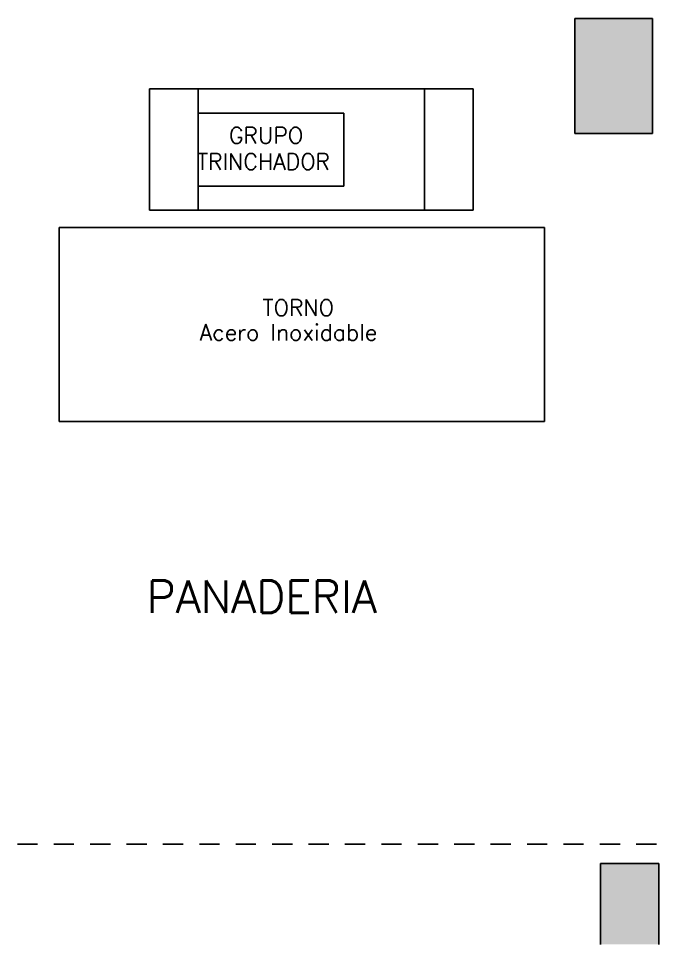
# Model space of a CAD drawing. Header units: metres. Extents: x 95 to 486, y 2972 to 3465.
# Drawn here: x 221.34 to 225.31, y 3399.43 to 3405.15 of the extents above; entities that cross this region are included whole.
import ezdxf

# ---------------------------------------------------------------- set-up
doc = ezdxf.new("R2010")
doc.units = ezdxf.units.M
doc.linetypes.add('HIDDEN2', pattern=[0.1875, 0.125, -0.0625])
for name, color, linetype in [('0_MUROS', 7, 'Continuous'), ('E_PANADERIA', 1, 'Continuous'), ('T_TEXTOS', 3, 'Continuous'), ('T_TEXTOS-EQUIPAMIENTO', 5, 'Continuous')]:
    doc.layers.add(name, color=color, linetype=linetype)
doc.styles.add('ROMANS', font='romans.shx', dxfattribs={"width": 0.8, "height": 0.15})

msp = doc.modelspace()

# ---------------------------------------------------------------- hatches: boundary and pattern name
at = {"layer": '0_MUROS'}
h = msp.add_hatch(color=256, dxfattribs=at)
h.paths.add_polyline_path([(217.9386, 3404.9645), (217.8386, 3404.9645), (217.8386, 3400.0545), (217.9386, 3400.0545)])
h.paths.add_polyline_path([(220.5886, 3399.8445), (217.9386, 3399.8445), (217.9386, 3400.0545), (217.8386, 3400.0545), (217.8386, 3399.7445), (220.5886, 3399.7445)])
h.paths.add_polyline_path([(220.8386, 3399.8445), (220.5886, 3399.8445), (220.5886, 3399.5945), (220.8386, 3399.5945)])
h.paths.add_polyline_path([(220.8386, 3404.8245), (220.5886, 3404.8245), (220.5886, 3404.5745), (220.8386, 3404.5745)])
h.paths.add_polyline_path([(225.2586, 3405.1545), (224.7786, 3405.1545), (224.7786, 3404.4445), (225.2586, 3404.4445)])
h.paths.add_polyline_path([(225.2986, 3399.9345), (224.9386, 3399.9345), (224.9386, 3399.4345), (225.2986, 3399.4345)])
h.paths.add_polyline_path([(230.7786, 3404.8595), (230.4586, 3404.8595), (230.4586, 3404.5395), (230.7786, 3404.5395)])
h.paths.add_polyline_path([(230.7786, 3399.8795), (230.4586, 3399.8795), (230.4586, 3399.5595), (230.7786, 3399.5595)])

# ---------------------------------------------------------------- linework, layer by layer
for p, q in [((224.7786, 3405.1545), (225.2586, 3405.1545)), ((224.7786, 3405.1545), (224.7786, 3404.4445)), ((225.2586, 3405.1545), (225.2586, 3404.4445)), ((224.7786, 3404.4445), (225.2586, 3404.4445)), ((224.9386, 3399.9345), (225.2986, 3399.9345)), ((224.9386, 3399.4345), (224.9386, 3399.9345)), ((225.2986, 3399.4345), (225.2986, 3399.9345))]:
    msp.add_line(p, q, dxfattribs=at)
at = {"layer": '0_MUROS', "color": 2, "linetype": 'HIDDEN2'}
msp.add_line((230.4586, 3400.0545), (216.4886, 3400.0545), dxfattribs=at)
at = {"layer": 'E_PANADERIA'}
for p, q in [((222.1508, 3404.7196), (224.1508, 3404.7196)), ((222.1508, 3403.9696), (222.1508, 3404.7196)), ((222.4508, 3403.9696), (222.4508, 3404.7196)), ((223.8508, 3403.9696), (223.8508, 3404.7196)), ((224.1508, 3403.9696), (224.1508, 3404.7196)), ((222.4508, 3404.5696), (223.3508, 3404.5696)), ((223.3508, 3404.1196), (223.3508, 3404.5696)), ((222.4508, 3404.1196), (223.3508, 3404.1196)), ((222.1508, 3403.9696), (224.1508, 3403.9696)), ((221.5916, 3403.8642), (224.5916, 3403.8642)), ((221.5916, 3403.8642), (221.5916, 3402.6642)), ((224.5916, 3403.8642), (224.5916, 3402.6642)), ((221.5916, 3402.6642), (224.5916, 3402.6642))]:
    msp.add_line(p, q, dxfattribs=at)

# ---------------------------------------------------------------- texts
at = {"layer": 'T_TEXTOS', "style": 'ROMANS'}
msp.add_text('PANADERIA', height=0.2, dxfattribs=at).set_placement((222.1329, 3401.4831))
at = {"layer": 'T_TEXTOS-EQUIPAMIENTO', "style": 'ROMANS'}
for s, p in [('GRUPO', (222.6414, 3404.3824, 3)), ('TRINCHADOR', (222.4436, 3404.2205, 3)), ('TORNO', (222.8493, 3403.318, 3)), ('Acero Inoxidable', (222.461, 3403.1654, 3))]:
    msp.add_text(s, height=0.1, dxfattribs=at).set_placement(p)

doc.saveas('drawing.dxf')
